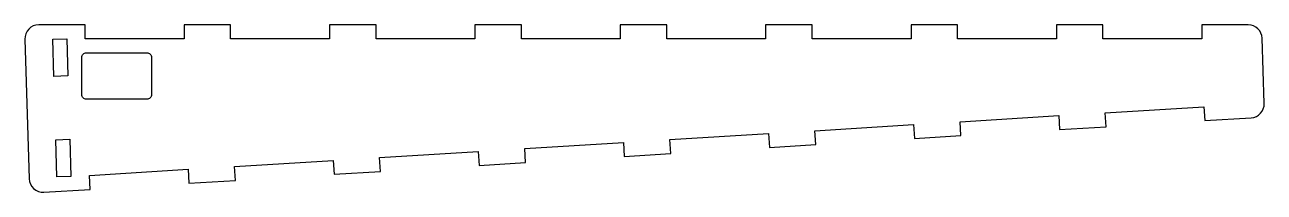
# Model space of a CAD drawing. Header units: millimetres. Extents: x -167 to 100, y -33 to 3.
import ezdxf

# ---------------------------------------------------------------- set-up
doc = ezdxf.new("R2010")
doc.units = ezdxf.units.MM
doc.layers.get('0').update_dxf_attribs({"linetype": 'CONTINUOUS'})

msp = doc.modelspace()

# ---------------------------------------------------------------- linework, layer by layer
for points in [[(-166.85, -0.09), (-165.93, -30.08, 0.423256), (-162.75, -32.98), (-152.77, -32.37), (-152.95, -29.37), (-131.74, -28.06), (-131.56, -31.06), (-121.58, -30.44), (-121.76, -27.45), (-100.55, -26.14), (-100.37, -29.14), (-90.38, -28.52), (-90.57, -25.53), (-69.36, -24.22), (-69.17, -27.21), (-59.19, -26.6), (-59.38, -23.6), (-38.17, -22.3), (-37.98, -25.29), (-28, -24.68), (-28.19, -21.68), (-6.98, -20.37), (-6.79, -23.37), (3.19, -22.75), (3, -19.76), (24.21, -18.45), (24.4, -21.45), (34.38, -20.83), (34.19, -17.84), (55.4, -16.53), (55.59, -19.52), (65.57, -18.91), (65.39, -15.92), (86.59, -14.61), (86.78, -17.6), (96.76, -16.99, 0.405228), (99.57, -13.9), (99.14, 0.09, 0.405228), (96.15, 3), (86.15, 3), (86.15, 0), (64.9, 0), (64.9, 3), (54.9, 3), (54.9, 0), (33.65, 0), (33.65, 3), (23.65, 3), (23.65, 0), (2.4, 0), (2.4, 3), (-7.6, 3), (-7.6, 0), (-28.85, 0), (-28.85, 3), (-38.85, 3), (-38.85, 0), (-60.1, 0), (-60.1, 3), (-70.1, 3), (-70.1, 0), (-91.35, 0), (-91.35, 3), (-101.35, 3), (-101.35, 0), (-122.6, 0), (-122.6, 3), (-132.6, 3), (-132.6, 0), (-153.85, 0), (-153.85, 3), (-163.85, 3, 0.423256)], [(-154.61, -12), (-154.61, -4, -0.414214), (-153.61, -3), (-140.61, -3, -0.414214), (-139.61, -4), (-139.61, -12, -0.414214), (-140.61, -13), (-153.61, -13, -0.414214)]]:
    msp.add_lwpolyline(points, format="xyb", close=True)
for points in [[(-160.85, -0.09), (-157.85, 0), (-157.61, -8), (-160.6, -8.09)], [(-159.94, -29.71), (-160.18, -21.71), (-157.19, -21.62), (-156.94, -29.62)]]:
    msp.add_lwpolyline(points, close=True)

doc.saveas('drawing.dxf')
